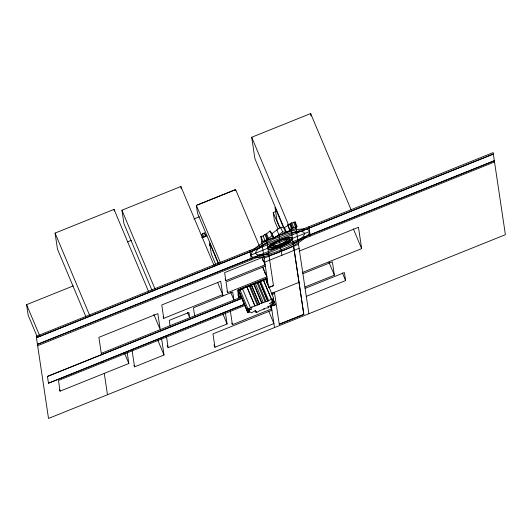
<?xml version="1.0" encoding="UTF-8"?>
<svg xmlns="http://www.w3.org/2000/svg" width="532" height="532" viewBox="0 0 532 532"><rect width="100%" height="100%" fill="white"/><g stroke="black" fill="none" stroke-linecap="round" stroke-linejoin="round"><path stroke-width="0.8" d="M250.685 255.18C254.968 243.909 269.245 240.564 278.961 235.317C288.284 232.477 298.379 227.064 308.321 229.804L309.637 231.473L308.939 233.947C299.616 244.201 286.409 249.408 273.687 254.13C266.758 255.919 258.991 258.712 251.995 256.85L250.685 255.18L270.296 247.187L270.096 246.708L272.55 245.724L272.351 245.252L287.087 239.32L287.287 239.792A7.96 1.968 -22.8 0 1 276.494 245.977A7.96 1.968 -22.8 0 1 275.975 242.506A7.96 1.968 -22.8 0 1 287.287 239.792L289.747 238.808L289.947 239.28A10.607 2.62 -22.8 0 1 275.549 247.52A10.607 2.62 -22.8 0 1 274.858 242.898A10.607 2.62 -22.8 0 1 289.947 239.28L292.44 238.389A13.26 3.278 -22.8 0 1 274.452 248.69A13.26 3.278 -22.8 0 1 273.588 242.911A13.26 3.278 -22.8 0 1 292.44 238.389L309.637 231.473M253.797 284.44L251.43 284.873L259.397 303.825L261.764 303.4L253.797 284.44L254.037 283.935L258.093 282.718L259.742 281.581L267.815 301.212L271.486 299.137L263.513 280.178L259.849 282.259L267.815 301.212M261.764 303.4L262.01 302.888L254.037 283.935M265.787 234.299L270.037 230.994L272.025 235.736L274.066 238.309L282.598 231.939L286.455 232.265L289.814 230.336L287.712 224.85L289.721 224.358L290.226 223.6M287.712 224.85L289.707 229.585L291.716 229.093L293.75 227.583L297.188 226.738L295.16 221.904L290.186 223.5L292.221 228.334M273.674 298.252L271.559 299.642L263.593 280.69L265.707 279.3L273.674 298.252L272.251 300.088L273.368 299.642L271.659 300.999L273.608 300.321L271.992 301.544L273.727 301.132L273.089 299.616M255.041 310.143L255.998 312.417L256.883 311.32L256.298 311.712L255.393 310.768L251.343 312.849L250.772 312.104L247.739 312.497L239.772 293.544M258.386 248.544L256.178 251.144L255.599 253.205L256.69 254.595C267.343 256.61 277.844 251.104 287.48 247.214C293.551 243.523 302.256 240.743 304.723 233.448L303.626 232.058L300.932 231.433L291.576 232.61L285.551 234.326L272.836 239.44L267.011 242.486L258.386 248.544L262.043 245.498L267.011 242.486M268.314 286.183L260.866 236.401L263.107 236.035L264.836 234.426L265.747 234.206L267.782 239.041L272.025 235.736M260.866 236.401L262.901 241.235L265.142 240.87L266.871 239.26L267.782 239.041M273.235 299.35L275.47 304.663L274.525 305.501L267.889 306.492L268.746 307.695L263.719 308.567L264.49 309.139L259.895 310.508L257.448 312.231L255.998 312.417M210.526 244.354L209.821 245.019L210.207 245.505M309.365 235.011L301.89 238.017L293.265 244.075L303.825 314.459L279.22 324.247L303.785 314.365M274.066 238.309L272.078 233.575L280.603 227.197L284.467 227.53L286.455 232.265M247.739 312.497L249.395 311.267L247.526 311.819L239.553 292.859M247.526 311.819L249.621 310.342L248.504 310.628L247.865 309.112M249.309 286.063L251.503 285.365L259.47 304.317L250.373 307.489L242.406 288.53L249.309 286.063L257.275 305.022M262.01 302.888L266.06 301.671L267.716 300.54M273.727 301.132L269.358 303.699L274.153 302.01L273.195 299.735M273.115 300.154L274.066 302.429L272.032 303.619L273.761 303.679L273.129 302.163M284.467 227.53L287.825 225.595M248.504 310.628L251.609 308.932L247.846 310.056L248.404 309.504L246.968 309.677L239.001 290.718L240.311 290.193M274.153 302.01L272.264 302.908L274.066 302.429M284.095 228.082L254.895 158.622L251.703 137.263L310.655 113.555L351.08 209.734M85.931 316.833L57.463 249.109L55.069 233.089L114.021 209.382L148.568 291.569M151.866 290.053L123.916 223.553L121.914 210.207L180.867 186.499L213.964 265.229M218.752 263.812L197.532 213.345L196.335 205.339L235.636 189.532L259.423 246.117M197.611 204.966L235.164 189.858L235.563 190.808M127.474 241.934L131.304 240.391M193.921 218.971L199.314 216.803M202.519 233.801L204.481 233.009L205.698 235.982L203.736 236.773L202.539 233.934L204.481 233.009M37.213 336.783L28.196 315.343L26.6 304.663L73.216 285.917M201.728 237.478L206.662 235.457L206.862 235.929L202.246 237.784M277.97 228.979L274.426 220.554L273.229 212.547L275.543 211.616M261.724 242.14L273.588 237.478M275.124 236.866L296.118 228.308M258.346 248.451L36.449 337.7L493.357 154.041L300.893 231.34L291.536 232.517L291.323 231.081M37.646 345.707L494.514 161.954M263.925 256.823L224.624 272.63L225.821 280.637L265.122 264.83L261.91 257.182M264.125 258.153L298.512 244.328M264.723 262.163L299.11 248.331M299.509 250.998L358.462 227.29L361.654 248.643L302.708 272.351M265.322 266.166L226.02 281.973L227.616 292.647L266.918 276.84L262.755 266.938M163.111 316.806L163.756 318.336L222.708 294.622L217.568 282.392M267.117 278.176L237.644 290.033L238.841 298.04M238.682 296.969L239.174 296.77M238.176 295.001L239.314 297.707L241.621 296.776M101.286 353.361L241.867 296.823M244.487 304.364L48.485 383.2L47.448 376.43L241.814 298.259M268.8 287.4L273.468 285.637L268.86 287.493M302.908 273.687L332.38 261.83L334.375 275.177L304.903 287.034M241.954 298.312L47.448 376.43M243.583 304.617L48.485 383.2M271.347 293.458L274.465 292.307M271.393 293.544L298.991 282.339M245.053 305.441L58.473 380.486L60.069 391.16L128.844 363.502L127.248 352.822M271.819 294.681L274.625 293.551M246.968 309.677L249.594 308.62L247.905 308.68L239.939 289.721L242.752 288.936M305.102 288.371L344.404 272.564L345.601 280.57L306.299 296.377M167.181 345.401L168.145 347.695L227.098 323.981L225.502 313.308M231.766 323.143L232.411 324.68L271.712 308.873L270.422 305.807M271.912 310.209L212.96 333.916L214.955 347.263L273.907 323.549L268.766 311.32M133.918 365.338L134.556 366.861L164.036 355.01L161.635 338.99M273.761 303.679L269.877 305.215L275.47 304.663M247.905 308.68L252.121 307.496L250.373 307.489M267.982 254.09L261.731 255.014M239.001 290.718L240.437 290.545M239.939 289.721L241.628 289.661M242.406 288.53L244.155 288.537M270.037 230.994L272.078 233.575M353.315 228.793L361.654 248.643M342.382 272.909L345.601 280.57M328.929 262.216L334.375 275.177M310.136 234.812L494.354 160.717L37.446 344.37L259.383 255.22M294.562 222.25L296.59 227.078M293.558 222.296L295.586 227.131M291.716 222.748L293.75 227.583M290.738 223.4L292.766 228.235M289.721 224.358L291.716 229.093M251.703 137.263L288.603 225.049M283.49 227.197L285.478 231.932M283.35 227.171L275.017 207.34L277.012 220.687L280.218 228.314M280.603 227.197L282.598 231.939M273.229 212.547L279.666 227.862M276.84 229.797L278.828 234.539M266.652 234.013L268.647 238.755M264.836 234.426L266.871 239.26M263.107 236.035L265.142 240.87M262.442 259.303L263.4 261.591M262.954 268.261L263.912 270.549M264.557 272.071L265.515 274.366M266.712 282.372L267.676 284.66M260.693 281.661L268.66 300.613M270.628 307.15L271.267 308.68M268.108 306.179L268.746 307.695M258.093 282.718L266.06 301.671M257.109 282.825L265.082 301.784M255.453 283.775L263.42 302.735M250.08 285.531L258.047 304.49M246.921 286.761L254.888 305.72M246.981 287.18L254.954 306.139M238.675 295.586L238.13 294.083L239.127 296.45L238.635 296.65L238.137 295.466M196.335 205.339L220.441 262.688M225.176 279.107L225.821 280.637M230.708 292.354L233.927 300.015L232.73 292.008L193.429 307.815L194.626 315.822M218.333 263.686L209.688 243.111L211.284 253.791L215.766 264.457M204.501 233.142L205.698 235.982M226.978 291.124L227.616 292.647M222.921 314.046L227.098 323.981M213.99 344.969L214.955 347.263M187.483 312.49L189.718 317.797L188.913 312.457L169.269 320.364L170.067 325.697M121.914 210.207L155.012 288.936M153.841 314.432L160.238 329.654L157.844 313.634L98.892 337.348L101.486 354.698M157.951 340.54L164.036 355.01M124.661 353.547L128.844 363.502M55.069 233.089L89.615 315.277M26.6 304.663L39.481 335.3M59.424 389.63L60.069 391.16M310.655 113.555L311.021 116.023M308.899 226.705L310.296 236.048M295.16 221.904L295.4 223.507M295.878 226.712L308.893 313.727M291.017 228.873L303.825 314.459M290.977 228.78L291.204 230.283M289.707 229.585L289.814 230.336M278.961 235.317L279.619 240.757M281.953 255.34L279.519 240.949M266.459 238.768L273.468 285.637M274.426 292.214L279.26 324.34M271.486 299.137L271.559 299.642M271.24 305.734L274.505 327.559M267.576 284.7L266.645 278.509L238.156 289.967L239.314 297.707M263.513 280.178L263.593 280.69M259.742 281.581L259.849 282.259M259.397 303.825L259.47 304.317M249.947 250.419L251.343 259.762M251.43 284.873L251.503 285.365M230.416 311.333L232.411 324.68M222.908 295.958L220.707 281.275L161.755 304.989L163.756 318.336M202.732 237.039L201.555 234.326M180.867 186.499L181.219 188.853M166.549 337.015L168.145 347.695M114.021 209.382L114.26 210.985M132.162 350.847L134.556 366.861M102.483 361.368L102.689 362.704M104.285 373.378L107.477 394.737M210.393 245.299A2.653 0.658 -22.8 0 1 210.34 244.959M210.246 245.604A3.185 0.785 -22.8 0 1 210.566 244.447M291.855 237.598A13.26 3.278 -22.8 0 1 278.475 247.373A13.26 3.278 -22.8 0 1 269.771 245.365A13.26 3.278 -22.8 0 1 290.505 237.285M289.747 238.808A10.607 2.62 -22.8 0 1 279.034 245.924A10.607 2.62 -22.8 0 1 270.329 245.884M287.087 239.32A7.96 1.968 -22.8 0 1 280.018 244.288A7.96 1.968 -22.8 0 1 272.351 245.252M275.776 242.033A7.96 1.968 -22.8 0 1 277.524 241.116M261.917 245.604L36.249 336.364L48.525 418.445L505.4 234.692L493.117 152.611L261.917 245.604"/></g></svg>
